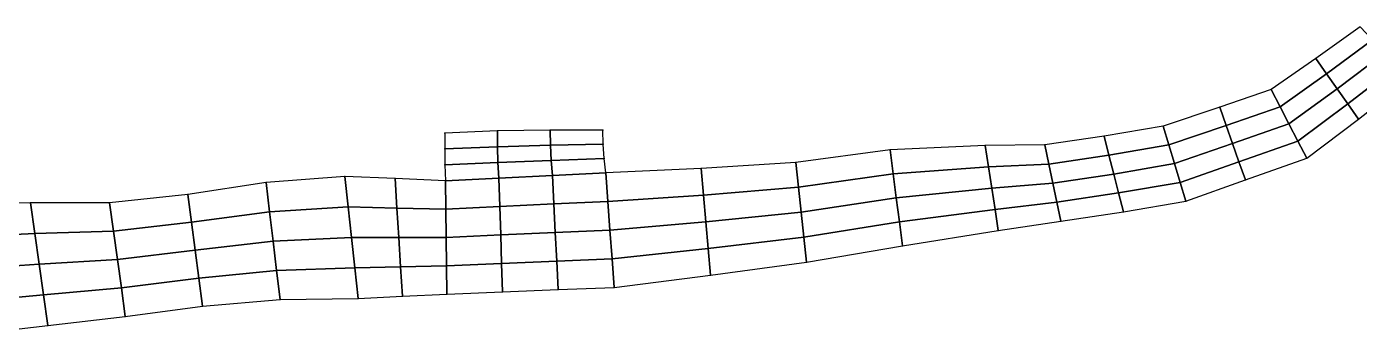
# Model space of a CAD drawing. Extents: x 380707 to 407438, y 6452841 to 6483357.
# Drawn here: x 397846 to 399529, y 6466499 to 6466890 of the extents above; entities that cross this region are included whole.
import ezdxf

# ---------------------------------------------------------------- set-up
doc = ezdxf.new("R2010")
doc.units = 0
for name, color, linetype in [('MESH_BOUND', 25, 'CONTINUOUS'), ('MESH_ELEMS', 18, 'CONTINUOUS'), ('MESH_NODES', 18, 'CONTINUOUS')]:
    doc.layers.add(name, color=color, linetype=linetype)

msp = doc.modelspace()

# ---------------------------------------------------------------- linework, layer by layer
at = {"layer": 'MESH_BOUND', "color": 25}
for points in [[(399530.001, 6466890.4, -0.278), (399474.214, 6466850.21, 0.22)], [(399474.214, 6466850.21, 0.22), (399417.772, 6466811.02, -0.441)], [(399417.772, 6466811.02, -0.441), (399352.676, 6466788.73, 0.189)], [(399527.945, 6466773.94, -0.823), (399592.521, 6466824.65, -0.403)], [(399352.676, 6466788.73, 0.189), (399281.054, 6466764.95, -0.133)], [(398440.506, 6466758.87, 1.086), (398374, 6466756.2, 2.911)], [(398507.041, 6466760.1, 2.442), (398440.506, 6466758.87, 1.086)], [(398573.6, 6466760.1, 2.05), (398507.041, 6466760.1, 2.442)], [(398574.15, 6466742.06, 1.696), (398573.6, 6466760.1, 2.05)], [(399281.054, 6466764.95, -0.133), (399206.628, 6466752.15, -0.274)], [(399462.506, 6466724.64, 0.209), (399527.945, 6466773.94, -0.823)], [(398374, 6466756.2, 2.911), (398374, 6466736.19, 2.442)], [(398575.334, 6466724.07, 0.56), (398574.15, 6466742.06, 1.696)], [(399132.023, 6466741.33, -0.38), (399056.509, 6466740.5, -0.648)], [(399206.628, 6466752.15, -0.274), (399132.023, 6466741.33, -0.38)], [(398374, 6466736.19, 2.442), (398374.209, 6466716.18, 1.074)], [(398936.624, 6466735.27, -0.219), (398817.509, 6466719.34, 0.08)], [(399056.509, 6466740.5, -0.648), (398936.624, 6466735.27, -0.219)], [(399385.117, 6466697.16, -1.659), (399462.506, 6466724.64, 0.209)], [(398374.209, 6466716.18, 1.074), (398374.85, 6466696.18, -0.227)], [(398577.619, 6466706.16, -0.257), (398575.334, 6466724.07, 0.56)], [(398697.674, 6466711.51, -0.236), (398577.619, 6466706.16, -0.257)], [(398817.509, 6466719.34, 0.08), (398697.674, 6466711.51, -0.236)], [(398148.413, 6466693.99, -1.025), (398049.806, 6466678.96, 0.013)], [(398248.01, 6466701.51, -0.36), (398148.413, 6466693.99, -1.025)], [(398311.43, 6466698.84, 0.284), (398248.01, 6466701.51, -0.36)], [(398374.85, 6466696.18, -0.227), (398311.43, 6466698.84, 0.284)], [(399309.811, 6466670.43, -0.556), (399385.117, 6466697.16, -1.659)], [(398049.806, 6466678.96, 0.013), (397950.651, 6466668.48, 0.058)], [(397850.862, 6466668.19, -0.39), (397708.983, 6466664.3, -1.106)], [(397950.651, 6466668.48, 0.058), (397850.862, 6466668.19, -0.39)], [(399152.135, 6466645.02, -1.318), (399231.118, 6466657.14, 1.139)], [(399231.118, 6466657.14, 1.139), (399309.811, 6466670.43, -0.556)], [(399073.105, 6466633.2, -1.249), (399152.135, 6466645.02, -1.318)], [(398951.93, 6466614.23, 0.309), (399073.105, 6466633.2, -1.249)], [(398831.073, 6466593.29, -0.159), (398951.93, 6466614.23, 0.309)], [(398709.532, 6466576.94, -0.862), (398831.073, 6466593.29, -0.159)], [(398587.827, 6466561.68, -0.522), (398709.532, 6466576.94, -0.862)], [(398376.501, 6466553.16, -0.396), (398446.943, 6466556, -0.232)], [(398446.943, 6466556, -0.232), (398517.385, 6466558.84, -0.264)], [(398517.385, 6466558.84, -0.264), (398587.827, 6466561.68, -0.522)], [(398068.342, 6466538.03, -0.093), (398166.296, 6466546.2, -0.712)], [(398166.296, 6466546.2, -0.712), (398264.779, 6466547.84, -0.19)], [(398264.779, 6466547.84, -0.19), (398320.64, 6466550.5, 0.09)], [(398320.64, 6466550.5, 0.09), (398376.501, 6466553.16, -0.396)], [(397872.9, 6466513.43, -0.403), (397970.703, 6466525.09, -0.261)], [(397970.703, 6466525.09, -0.261), (398068.342, 6466538.03, -0.093)], [(397745.879, 6466498.71, -0.268), (397872.9, 6466513.43, -0.403)]]:
    msp.add_polyline3d(points, dxfattribs=at)
at = {"layer": 'MESH_ELEMS', "color": 178}
for points in [[(399474.214, 6466850.21, 0.22), (399487.647, 6466831.14, -1.801), (399545.631, 6466873.96, -2.743), (399530.001, 6466890.4, -0.278)], [(399487.647, 6466831.14, -1.801), (399501.079, 6466812.07, -3.308), (399561.261, 6466857.52, -3.177), (399545.631, 6466873.96, -2.743)], [(399417.772, 6466811.02, -0.441), (399428.955, 6466789.42, -2.062), (399487.647, 6466831.14, -1.801), (399474.214, 6466850.21, 0.22)], [(399501.079, 6466812.07, -3.308), (399514.512, 6466793, -4.116), (399576.891, 6466841.09, -4.116), (399561.261, 6466857.52, -3.177)], [(399428.955, 6466789.42, -2.062), (399440.139, 6466767.83, -3.099), (399501.079, 6466812.07, -3.308), (399487.647, 6466831.14, -1.801)], [(399514.512, 6466793, -4.116), (399527.945, 6466773.94, -0.823), (399592.521, 6466824.65, -0.403), (399576.891, 6466841.09, -4.116)], [(399352.676, 6466788.73, 0.189), (399360.786, 6466765.84, -1.688), (399428.955, 6466789.42, -2.062), (399417.772, 6466811.02, -0.441)], [(399440.139, 6466767.83, -3.099), (399451.323, 6466746.23, -3.372), (399514.512, 6466793, -4.116), (399501.079, 6466812.07, -3.308)], [(399451.323, 6466746.23, -3.372), (399462.506, 6466724.64, 0.209), (399527.945, 6466773.94, -0.823), (399514.512, 6466793, -4.116)], [(399281.054, 6466764.95, -0.133), (399288.243, 6466741.32, -2.347), (399360.786, 6466765.84, -1.688), (399352.676, 6466788.73, 0.189)], [(399360.786, 6466765.84, -1.688), (399368.897, 6466742.95, -3.213), (399440.139, 6466767.83, -3.099), (399428.955, 6466789.42, -2.062)], [(398374, 6466736.19, 2.442), (398440.699, 6466739.06, 0.887), (398440.506, 6466758.87, 1.086), (398374, 6466756.2, 2.911)], [(398440.699, 6466739.06, 0.887), (398507.416, 6466740.97, 1.764), (398507.041, 6466760.1, 2.442), (398440.506, 6466758.87, 1.086)], [(398507.416, 6466740.97, 1.764), (398574.15, 6466742.06, 1.696), (398573.6, 6466760.1, 2.05), (398507.041, 6466760.1, 2.442)], [(399206.628, 6466752.15, -0.274), (399212.751, 6466728.4, -2.243), (399288.243, 6466741.32, -2.347), (399281.054, 6466764.95, -0.133)], [(399288.243, 6466741.32, -2.347), (399295.433, 6466717.69, -3.228), (399368.897, 6466742.95, -3.213), (399360.786, 6466765.84, -1.688)], [(399368.897, 6466742.95, -3.213), (399377.007, 6466720.05, -3.199), (399451.323, 6466746.23, -3.372), (399440.139, 6466767.83, -3.099)], [(398507.416, 6466740.97, 1.764), (398508.283, 6466721.87, 0.509), (398575.334, 6466724.07, 0.56), (398574.15, 6466742.06, 1.696)], [(399056.509, 6466740.5, -0.648), (399060.658, 6466713.67, -2.151), (399137.051, 6466717.25, -2.266), (399132.023, 6466741.33, -0.38)], [(399132.023, 6466741.33, -0.38), (399137.051, 6466717.25, -2.266), (399212.751, 6466728.4, -2.243), (399206.628, 6466752.15, -0.274)], [(399212.751, 6466728.4, -2.243), (399218.873, 6466704.64, -3.494), (399295.433, 6466717.69, -3.228), (399288.243, 6466741.32, -2.347)], [(399295.433, 6466717.69, -3.228), (399302.622, 6466694.06, -3.097), (399377.007, 6466720.05, -3.199), (399368.897, 6466742.95, -3.213)], [(399377.007, 6466720.05, -3.199), (399385.117, 6466697.16, -1.659), (399462.506, 6466724.64, 0.209), (399451.323, 6466746.23, -3.372)], [(398374.209, 6466716.18, 1.074), (398441.241, 6466719.26, 1.089), (398440.699, 6466739.06, 0.887), (398374, 6466736.19, 2.442)], [(398441.241, 6466719.26, 1.089), (398508.283, 6466721.87, 0.509), (398507.416, 6466740.97, 1.764), (398440.699, 6466739.06, 0.887)], [(398817.509, 6466719.34, 0.08), (398820.9, 6466687.83, -2.574), (398940.45, 6466705.01, -2.17), (398936.624, 6466735.27, -0.219)], [(398936.624, 6466735.27, -0.219), (398940.45, 6466705.01, -2.17), (399060.658, 6466713.67, -2.151), (399056.509, 6466740.5, -0.648)], [(399137.051, 6466717.25, -2.266), (399142.079, 6466693.17, -3.091), (399218.873, 6466704.64, -3.494), (399212.751, 6466728.4, -2.243)], [(398374.85, 6466696.18, -0.227), (398442.44, 6466699.51, 0.369), (398441.241, 6466719.26, 1.089), (398374.209, 6466716.18, 1.074)], [(398441.241, 6466719.26, 1.089), (398442.44, 6466699.51, 0.369), (398510.029, 6466702.83, -0.095), (398508.283, 6466721.87, 0.509)], [(398508.283, 6466721.87, 0.509), (398510.029, 6466702.83, -0.095), (398577.619, 6466706.16, -0.257), (398575.334, 6466724.07, 0.56)], [(398577.619, 6466706.16, -0.257), (398580.171, 6466670.04, -2.013), (398700.639, 6466677.87, -2.654), (398697.674, 6466711.51, -0.236)], [(398697.674, 6466711.51, -0.236), (398700.639, 6466677.87, -2.654), (398820.9, 6466687.83, -2.574), (398817.509, 6466719.34, 0.08)], [(398940.45, 6466705.01, -2.17), (398944.277, 6466674.75, -2.504), (399064.807, 6466686.85, -2.591), (399060.658, 6466713.67, -2.151)], [(399060.658, 6466713.67, -2.151), (399064.807, 6466686.85, -2.591), (399142.079, 6466693.17, -3.091), (399137.051, 6466717.25, -2.266)], [(399218.873, 6466704.64, -3.494), (399224.996, 6466680.89, -3.276), (399302.622, 6466694.06, -3.097), (399295.433, 6466717.69, -3.228)], [(399302.622, 6466694.06, -3.097), (399309.811, 6466670.43, -0.556), (399385.117, 6466697.16, -1.659), (399377.007, 6466720.05, -3.199)], [(398049.806, 6466678.96, 0.013), (398054.441, 6466643.73, -1.792), (398152.884, 6466657.04, -1.545), (398148.413, 6466693.99, -1.025)], [(398148.413, 6466693.99, -1.025), (398152.884, 6466657.04, -1.545), (398252.203, 6466663.09, -1.526), (398248.01, 6466701.51, -0.36)], [(398248.01, 6466701.51, -0.36), (398252.203, 6466663.09, -1.526), (398313.733, 6466661.76, -1.423), (398311.43, 6466698.84, 0.284)], [(398311.43, 6466698.84, 0.284), (398313.733, 6466661.76, -1.423), (398375.263, 6466660.42, -1.31), (398374.85, 6466696.18, -0.227)], [(398374.85, 6466696.18, -0.227), (398375.263, 6466660.42, -1.31), (398443.566, 6466663.63, -1.004), (398442.44, 6466699.51, 0.369)], [(398442.44, 6466699.51, 0.369), (398443.566, 6466663.63, -1.004), (398511.868, 6466666.84, -1.689), (398510.029, 6466702.83, -0.095)], [(398510.029, 6466702.83, -0.095), (398511.868, 6466666.84, -1.689), (398580.171, 6466670.04, -2.013), (398577.619, 6466706.16, -0.257)], [(398820.9, 6466687.83, -2.574), (398824.291, 6466656.32, -2.476), (398944.277, 6466674.75, -2.504), (398940.45, 6466705.01, -2.17)], [(399064.807, 6466686.85, -2.591), (399068.956, 6466660.03, -3.047), (399147.107, 6466669.09, -3.31), (399142.079, 6466693.17, -3.091)], [(399142.079, 6466693.17, -3.091), (399147.107, 6466669.09, -3.31), (399224.996, 6466680.89, -3.276), (399218.873, 6466704.64, -3.494)], [(399224.996, 6466680.89, -3.276), (399231.118, 6466657.14, 1.139), (399309.811, 6466670.43, -0.556), (399302.622, 6466694.06, -3.097)], [(397950.651, 6466668.48, 0.058), (397955.664, 6466632.63, -1.888), (398054.441, 6466643.73, -1.792), (398049.806, 6466678.96, 0.013)], [(398580.171, 6466670.04, -2.013), (398582.723, 6466633.92, -2.854), (398703.603, 6466644.23, -2.643), (398700.639, 6466677.87, -2.654)], [(398700.639, 6466677.87, -2.654), (398703.603, 6466644.23, -2.643), (398824.291, 6466656.32, -2.476), (398820.9, 6466687.83, -2.574)], [(398824.291, 6466656.32, -2.476), (398827.682, 6466624.8, -2.366), (398948.103, 6466644.49, -2.734), (398944.277, 6466674.75, -2.504)], [(398944.277, 6466674.75, -2.504), (398948.103, 6466644.49, -2.734), (399068.956, 6466660.03, -3.047), (399064.807, 6466686.85, -2.591)], [(399147.107, 6466669.09, -3.31), (399152.135, 6466645.02, -1.318), (399231.118, 6466657.14, 1.139), (399224.996, 6466680.89, -3.276)], [(397708.983, 6466664.3, -1.106), (397718.207, 6466622.9, -2.046), (397856.372, 6466629.5, -1.85), (397850.862, 6466668.19, -0.39)], [(397850.862, 6466668.19, -0.39), (397856.372, 6466629.5, -1.85), (397955.664, 6466632.63, -1.888), (397950.651, 6466668.48, 0.058)], [(398054.441, 6466643.73, -1.792), (398059.075, 6466608.49, -2.632), (398157.355, 6466620.1, -2.481), (398152.884, 6466657.04, -1.545)], [(398152.884, 6466657.04, -1.545), (398157.355, 6466620.1, -2.481), (398256.395, 6466624.68, -2.682), (398252.203, 6466663.09, -1.526)], [(398252.203, 6466663.09, -1.526), (398256.395, 6466624.68, -2.682), (398316.035, 6466624.67, -2.662), (398313.733, 6466661.76, -1.423)], [(398313.733, 6466661.76, -1.423), (398316.035, 6466624.67, -2.662), (398375.675, 6466624.67, -2.439), (398375.263, 6466660.42, -1.31)], [(398375.263, 6466660.42, -1.31), (398375.675, 6466624.67, -2.439), (398444.691, 6466627.75, -2.96), (398443.566, 6466663.63, -1.004)], [(398443.566, 6466663.63, -1.004), (398444.691, 6466627.75, -2.96), (398513.707, 6466630.84, -3.016), (398511.868, 6466666.84, -1.689)], [(398511.868, 6466666.84, -1.689), (398513.707, 6466630.84, -3.016), (398582.723, 6466633.92, -2.854), (398580.171, 6466670.04, -2.013)], [(398948.103, 6466644.49, -2.734), (398951.93, 6466614.23, 0.309), (399073.105, 6466633.2, -1.249), (399068.956, 6466660.03, -3.047)], [(399068.956, 6466660.03, -3.047), (399073.105, 6466633.2, -1.249), (399152.135, 6466645.02, -1.318), (399147.107, 6466669.09, -3.31)], [(397955.664, 6466632.63, -1.888), (397960.677, 6466596.79, -3.268), (398059.075, 6466608.49, -2.632), (398054.441, 6466643.73, -1.792)], [(398582.723, 6466633.92, -2.854), (398585.275, 6466597.8, -2.574), (398706.567, 6466610.58, -1.802), (398703.603, 6466644.23, -2.643)], [(398703.603, 6466644.23, -2.643), (398706.567, 6466610.58, -1.802), (398827.682, 6466624.8, -2.366), (398824.291, 6466656.32, -2.476)], [(398827.682, 6466624.8, -2.366), (398831.073, 6466593.29, -0.159), (398951.93, 6466614.23, 0.309), (398948.103, 6466644.49, -2.734)], [(397718.207, 6466622.9, -2.046), (397727.431, 6466581.51, -3.064), (397861.881, 6466590.81, -3.206), (397856.372, 6466629.5, -1.85)], [(397856.372, 6466629.5, -1.85), (397861.881, 6466590.81, -3.206), (397960.677, 6466596.79, -3.268), (397955.664, 6466632.63, -1.888)], [(398157.355, 6466620.1, -2.481), (398161.825, 6466583.15, -2.823), (398260.587, 6466586.26, -2.652), (398256.395, 6466624.68, -2.682)], [(398256.395, 6466624.68, -2.682), (398260.587, 6466586.26, -2.652), (398318.338, 6466587.59, -2.67), (398316.035, 6466624.67, -2.662)], [(398316.035, 6466624.67, -2.662), (398318.338, 6466587.59, -2.67), (398376.088, 6466588.92, -2.611), (398375.675, 6466624.67, -2.439)], [(398375.675, 6466624.67, -2.439), (398376.088, 6466588.92, -2.611), (398445.817, 6466591.88, -3.304), (398444.691, 6466627.75, -2.96)], [(398444.691, 6466627.75, -2.96), (398445.817, 6466591.88, -3.304), (398515.546, 6466594.84, -2.981), (398513.707, 6466630.84, -3.016)], [(398513.707, 6466630.84, -3.016), (398515.546, 6466594.84, -2.981), (398585.275, 6466597.8, -2.574), (398582.723, 6466633.92, -2.854)], [(398706.567, 6466610.58, -1.802), (398709.532, 6466576.94, -0.862), (398831.073, 6466593.29, -0.159), (398827.682, 6466624.8, -2.366)], [(397960.677, 6466596.79, -3.268), (397965.69, 6466560.94, -2.511), (398063.708, 6466573.26, -2.542), (398059.075, 6466608.49, -2.632)], [(398059.075, 6466608.49, -2.632), (398063.708, 6466573.26, -2.542), (398161.825, 6466583.15, -2.823), (398157.355, 6466620.1, -2.481)], [(398585.275, 6466597.8, -2.574), (398587.827, 6466561.68, -0.522), (398709.532, 6466576.94, -0.862), (398706.567, 6466610.58, -1.802)], [(397727.431, 6466581.51, -3.064), (397736.655, 6466540.11, -2.442), (397867.391, 6466552.12, -2.516), (397861.881, 6466590.81, -3.206)], [(397861.881, 6466590.81, -3.206), (397867.391, 6466552.12, -2.516), (397965.69, 6466560.94, -2.511), (397960.677, 6466596.79, -3.268)], [(398376.088, 6466588.92, -2.611), (398376.501, 6466553.16, -0.396), (398446.943, 6466556, -0.232), (398445.817, 6466591.88, -3.304)], [(398445.817, 6466591.88, -3.304), (398446.943, 6466556, -0.232), (398517.385, 6466558.84, -0.264), (398515.546, 6466594.84, -2.981)], [(398515.546, 6466594.84, -2.981), (398517.385, 6466558.84, -0.264), (398587.827, 6466561.68, -0.522), (398585.275, 6466597.8, -2.574)], [(397965.69, 6466560.94, -2.511), (397970.703, 6466525.09, -0.261), (398068.342, 6466538.03, -0.093), (398063.708, 6466573.26, -2.542)], [(398063.708, 6466573.26, -2.542), (398068.342, 6466538.03, -0.093), (398166.296, 6466546.2, -0.712), (398161.825, 6466583.15, -2.823)], [(398161.825, 6466583.15, -2.823), (398166.296, 6466546.2, -0.712), (398264.779, 6466547.84, -0.19), (398260.587, 6466586.26, -2.652)], [(398260.587, 6466586.26, -2.652), (398264.779, 6466547.84, -0.19), (398320.64, 6466550.5, 0.09), (398318.338, 6466587.59, -2.67)], [(398318.338, 6466587.59, -2.67), (398320.64, 6466550.5, 0.09), (398376.501, 6466553.16, -0.396), (398376.088, 6466588.92, -2.611)], [(397867.391, 6466552.12, -2.516), (397872.9, 6466513.43, -0.403), (397970.703, 6466525.09, -0.261), (397965.69, 6466560.94, -2.511)], [(397736.655, 6466540.11, -2.442), (397745.879, 6466498.71, -0.268), (397872.9, 6466513.43, -0.403), (397867.391, 6466552.12, -2.516)]]:
    msp.add_3dface(points, dxfattribs=at)
at = {"layer": 'MESH_NODES', "color": 18}
for p in [(399474.214, 6466850.21, 0.22), (399487.647, 6466831.14, -1.801), (399417.772, 6466811.02, -0.441), (399501.079, 6466812.07, -3.308), (399514.512, 6466793, -4.116), (399352.676, 6466788.73, 0.189), (399428.955, 6466789.42, -2.062), (398440.506, 6466758.87, 1.086), (398507.041, 6466760.1, 2.442), (398573.6, 6466760.1, 2.05), (399281.054, 6466764.95, -0.133), (399360.786, 6466765.84, -1.688), (399440.139, 6466767.83, -3.099), (399527.945, 6466773.94, -0.823), (398374, 6466756.2, 2.911), (398574.15, 6466742.06, 1.696), (399132.023, 6466741.33, -0.38), (399206.628, 6466752.15, -0.274), (399288.243, 6466741.32, -2.347), (399368.897, 6466742.95, -3.213), (399451.323, 6466746.23, -3.372), (398374, 6466736.19, 2.442), (398440.699, 6466739.06, 0.887), (398507.416, 6466740.97, 1.764), (398936.624, 6466735.27, -0.219), (399056.509, 6466740.5, -0.648), (399212.751, 6466728.4, -2.243), (399462.506, 6466724.64, 0.209), (398374.209, 6466716.18, 1.074), (398441.241, 6466719.26, 1.089), (398508.283, 6466721.87, 0.509), (398575.334, 6466724.07, 0.56), (398697.674, 6466711.51, -0.236), (398817.509, 6466719.34, 0.08), (399060.658, 6466713.67, -2.151), (399137.051, 6466717.25, -2.266), (399295.433, 6466717.69, -3.228), (399377.007, 6466720.05, -3.199), (398148.413, 6466693.99, -1.025), (398248.01, 6466701.51, -0.36), (398311.43, 6466698.84, 0.284), (398374.85, 6466696.18, -0.227), (398442.44, 6466699.51, 0.369), (398510.029, 6466702.83, -0.095), (398577.619, 6466706.16, -0.257), (398940.45, 6466705.01, -2.17), (399142.079, 6466693.17, -3.091), (399218.873, 6466704.64, -3.494), (399302.622, 6466694.06, -3.097), (399385.117, 6466697.16, -1.659), (398049.806, 6466678.96, 0.013), (398700.639, 6466677.87, -2.654), (398820.9, 6466687.83, -2.574), (398944.277, 6466674.75, -2.504), (399064.807, 6466686.85, -2.591), (399224.996, 6466680.89, -3.276), (397850.862, 6466668.19, -0.39), (397950.651, 6466668.48, 0.058), (398152.884, 6466657.04, -1.545), (398252.203, 6466663.09, -1.526), (398313.733, 6466661.76, -1.423), (398375.263, 6466660.42, -1.31), (398443.566, 6466663.63, -1.004), (398511.868, 6466666.84, -1.689), (398580.171, 6466670.04, -2.013), (399068.956, 6466660.03, -3.047), (399147.107, 6466669.09, -3.31), (399231.118, 6466657.14, 1.139), (399309.811, 6466670.43, -0.556), (398054.441, 6466643.73, -1.792), (398703.603, 6466644.23, -2.643), (398824.291, 6466656.32, -2.476), (398948.103, 6466644.49, -2.734), (399152.135, 6466645.02, -1.318), (397856.372, 6466629.5, -1.85), (397955.664, 6466632.63, -1.888), (398256.395, 6466624.68, -2.682), (398316.035, 6466624.67, -2.662), (398375.675, 6466624.67, -2.439), (398444.691, 6466627.75, -2.96), (398513.707, 6466630.84, -3.016), (398582.723, 6466633.92, -2.854), (398827.682, 6466624.8, -2.366), (399073.105, 6466633.2, -1.249), (398059.075, 6466608.49, -2.632), (398157.355, 6466620.1, -2.481), (398706.567, 6466610.58, -1.802), (398951.93, 6466614.23, 0.309), (397861.881, 6466590.81, -3.206), (397960.677, 6466596.79, -3.268), (398445.817, 6466591.88, -3.304), (398515.546, 6466594.84, -2.981), (398585.275, 6466597.8, -2.574), (398831.073, 6466593.29, -0.159), (398063.708, 6466573.26, -2.542), (398161.825, 6466583.15, -2.823), (398260.587, 6466586.26, -2.652), (398318.338, 6466587.59, -2.67), (398376.088, 6466588.92, -2.611), (398709.532, 6466576.94, -0.862), (397965.69, 6466560.94, -2.511), (398446.943, 6466556, -0.232), (398517.385, 6466558.84, -0.264), (398587.827, 6466561.68, -0.522), (397867.391, 6466552.12, -2.516), (398166.296, 6466546.2, -0.712), (398264.779, 6466547.84, -0.19), (398320.64, 6466550.5, 0.09), (398376.501, 6466553.16, -0.396), (397970.703, 6466525.09, -0.261), (398068.342, 6466538.03, -0.093), (397872.9, 6466513.43, -0.403)]:
    msp.add_point(p, dxfattribs=at)

doc.saveas('drawing.dxf')
